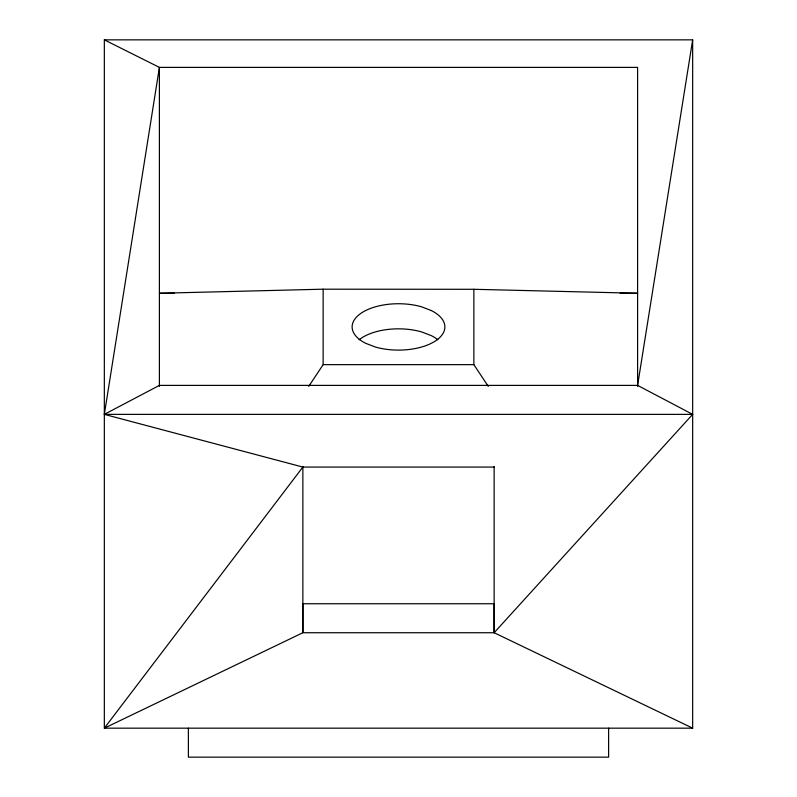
<?xml version="1.0" encoding="UTF-8"?>
<svg xmlns="http://www.w3.org/2000/svg" width="797" height="797" viewBox="0 0 797 797"><rect width="100%" height="100%" fill="white"/><g stroke="black" fill="none" stroke-linecap="round" stroke-linejoin="round"><path stroke-width="1.2" d="M692.663 728.169L494.14 632.728L494.14 603.747L302.86 603.747L302.86 632.728L104.337 728.169L104.337 39.85L692.663 39.85L692.663 728.169L104.337 728.169L302.86 467.072L494.14 467.072M302.86 466.524L302.86 632.728L494.14 632.728L692.663 414.37L637.6 385.389L692.663 39.85M308.698 386.406L323.144 364.647L323.144 289.191L473.856 289.291L637.6 293.266L620.166 293.266M323.144 289.191L159.4 293.266L174.344 293.266M323.144 364.647L473.856 364.647L488.302 386.406M637.6 385.389L159.4 385.389L104.337 414.37L159.4 67.386L104.337 39.85M692.663 414.37L104.337 414.37L302.86 467.072M637.6 386.435L637.6 67.386L159.4 67.386L159.4 386.435M608.619 728.169L608.619 757.15L188.381 757.15L188.381 728.169M494.14 466.524L494.14 632.728M473.856 289.291L473.856 364.647M359.118 339.781A46.365 23.183 0 0 1 421.683 331.941L431.287 335.627A46.365 23.183 0 0 1 437.882 339.781M431.287 310.531L421.683 306.845A46.365 23.183 0 0 0 361.708 312.803A46.365 23.183 0 0 0 365.713 343.318L375.317 347.004A46.365 23.183 0 0 0 435.292 341.036A46.365 23.183 0 0 0 431.287 310.531"/></g></svg>
